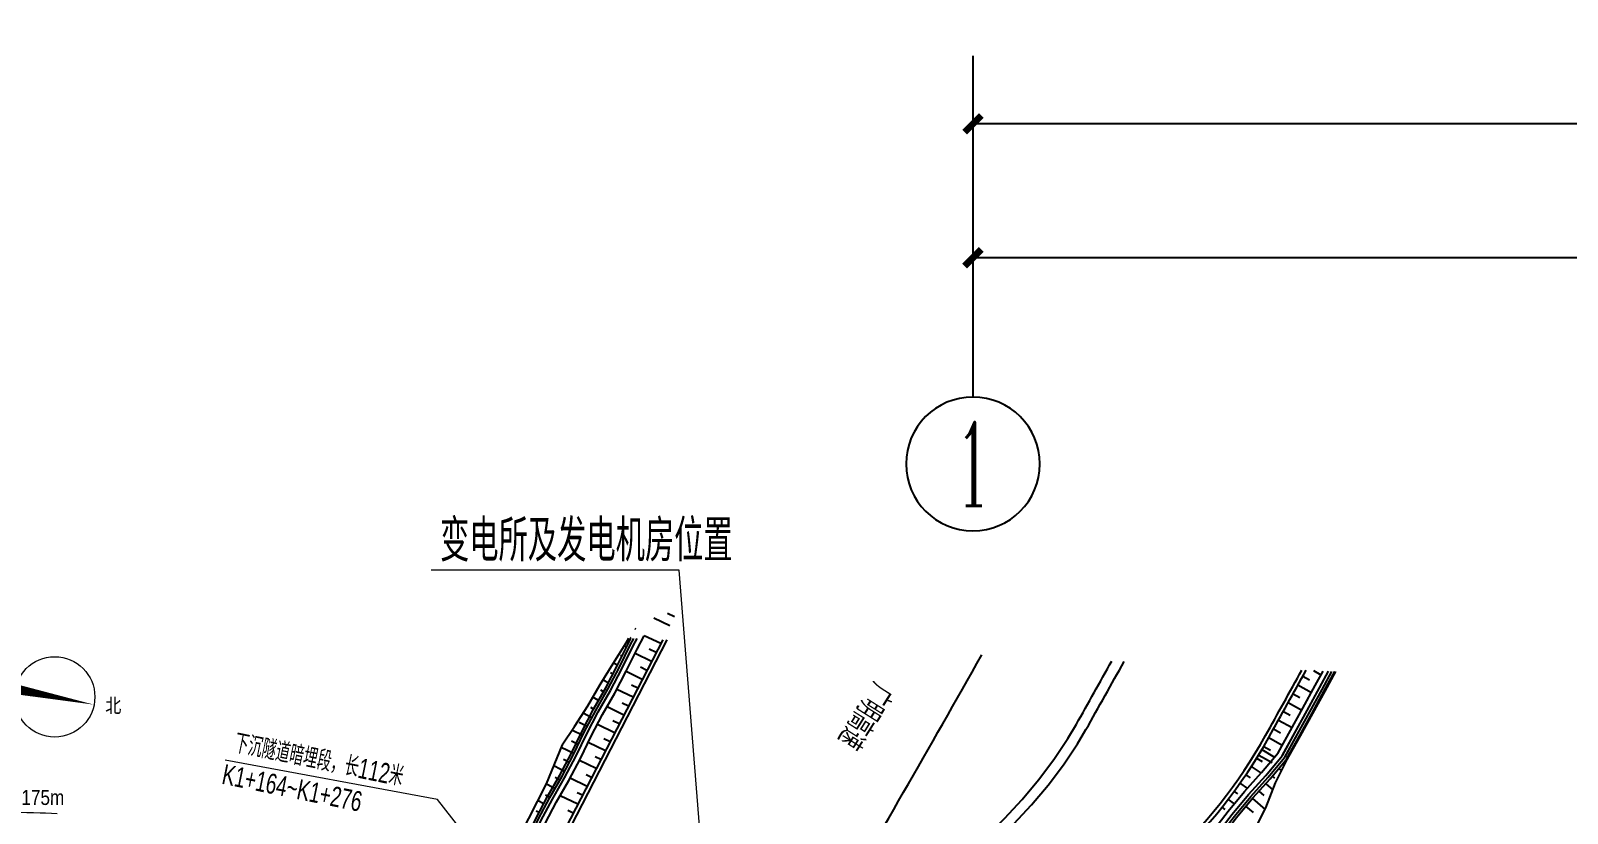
# Model space of a CAD drawing. Extents: x 141823 to 183823, y -39186 to 56515.
# Drawn here: x 146450 to 155635, y 755 to 5433 of the extents above; entities that cross this region are included whole.
import ezdxf
from ezdxf.enums import TextEntityAlignment as Align

# ---------------------------------------------------------------- set-up
doc = ezdxf.new("R2010")
doc.units = 0
doc.header["$LTSCALE"] = 1000
doc.header["$MEASUREMENT"] = 0
doc.linetypes.add('ACAD_ISO04W100', pattern=[30, 24, -3, 0, -3])
doc.linetypes.add('DASHED', pattern=[19.05, 12.7, -6.35])
for name, color, linetype in [('0-段落划分', 2, 'Continuous'), ('AXIS', 3, 'Continuous'), ('AXIS_TEXT', 7, 'Continuous')]:
    doc.layers.add(name, color=color, linetype=linetype)
for name, color, linetype, lineweight in [('DIM_LEAD', 3, 'Continuous', 15), ('DIM_SYMB', 3, 'Continuous', 15), ('PUB_TEXT', 7, 'Continuous', 15), ('标注', 4, 'Continuous', 15), ('隧道', 6, 'Continuous', 5)]:
    doc.layers.add(name, color=color, linetype=linetype, lineweight=lineweight)
doc.styles.add('_TCH_AXIS', font='COMPLEX', dxfattribs={"bigfont": 'GBCBIG'})
doc.styles.add('_TCH_DIM', font='hztxt_e.shx', dxfattribs={"width": 0.7, "bigfont": 'hztxt.shx'})
doc.styles.add('COMPLEX', font='COMPLEX')
doc.styles.add('DIM_FONT', font='hztxt_e.shx', dxfattribs={"width": 0.7, "bigfont": 'hztxt.shx'})
doc.styles.get("Standard").update_dxf_attribs({"font": 'hztxt_e.shx', "width": 0.7, "bigfont": 'hztxt.shx'})
doc.dimstyles.new('DIMN50', dxfattribs={"dimtxt": 250, "dimasz": 100, "dimexe": 150, "dimexo": 150, "dimgap": 150, "dimtad": 1, "dimdec": 0, "dimzin": 0, "dimdsep": 46, "dimtxsty": 'DIM_FONT', "dimblk": 'ARCHTICK', "dimcen": 0.09, "dimclrt": 7, "dimazin": 2, "dimtfac": 1, "dimtdec": 0, "dimtix": 1, "dimtmove": 2, "dimatfit": 3, "dimldrblk": 'ARCHTICK', "dimfxl": 0, "dimtolj": 1, "dimtzin": 0, "dimarcsym": 0})

# ---------------------------------------------------------------- blocks, each defined once
blk = doc.blocks.new('_ArchTick')
at = {"color": 0, "linetype": 'ByBlock', "const_width": 0.4}
blk.add_lwpolyline([(-0.5, -0.5), (0.5, 0.5)], dxfattribs=at)
blk = doc.blocks.new('*D66')
at = {"layer": 'AXIS', "color": 0, "lineweight": -2}
for p, q in [((152081.8, 5282.9), (152081.8, 4726.2)), ((162081.8, 5282.9), (162081.8, 4726.2)), ((162081.8, 4876.2), (152081.8, 4876.2))]:
    blk.add_line(p, q, dxfattribs=at)
at = {"layer": 'Defpoints', "color": 0}
for p in [(152081.8, 5432.9), (162081.8, 5432.9), (152081.8, 4876.2)]:
    blk.add_point(p, dxfattribs=at)
at = {"layer": 'AXIS', "color": 0, "lineweight": -2, "xscale": 100, "yscale": 100, "zscale": 100, "rotation": 180}
blk.add_blockref('_ArchTick', (152081.8, 4876.2), dxfattribs=at)
at = {"layer": 'AXIS', "color": 0, "lineweight": -2, "xscale": 100, "yscale": 100, "zscale": 100}
blk.add_blockref('_ArchTick', (162081.8, 4876.2), dxfattribs=at)
at = {"layer": 'AXIS', "color": 7, "insert": (157081.8, 5151.2), "char_height": 250, "attachment_point": 5, "style": 'DIM_FONT'}
blk.add_mtext('\\A1;10000', dxfattribs=at)
blk = doc.blocks.new('*D83')
at = {"layer": 'AXIS', "color": 0, "lineweight": -2}
for p, q in [((152081.8, 5132.9), (152081.8, 3926.2)), ((173981.8, 5132.9), (173981.8, 3926.2)), ((173981.8, 4076.2), (152081.8, 4076.2))]:
    blk.add_line(p, q, dxfattribs=at)
at = {"layer": 'Defpoints', "color": 0}
for p in [(152081.8, 5282.9), (173981.8, 5282.9), (152081.8, 4076.2)]:
    blk.add_point(p, dxfattribs=at)
at = {"layer": 'AXIS', "color": 0, "lineweight": -2, "xscale": 100, "yscale": 100, "zscale": 100, "rotation": 180}
blk.add_blockref('_ArchTick', (152081.8, 4076.2), dxfattribs=at)
at = {"layer": 'AXIS', "color": 0, "lineweight": -2, "xscale": 100, "yscale": 100, "zscale": 100}
blk.add_blockref('_ArchTick', (173981.8, 4076.2), dxfattribs=at)
at = {"layer": 'AXIS', "color": 7, "insert": (163031.8, 4351.2), "char_height": 250, "attachment_point": 5, "style": 'DIM_FONT'}
blk.add_mtext('\\A1;21900', dxfattribs=at)
blk = doc.blocks.new('_AXISO')
blk.add_circle((0, 0), 0.5)
at = {"layer": 'AXIS_TEXT', "style": 'COMPLEX', "width": 1.041667}
blk.add_attdef('A', text='', height=0.56, dxfattribs=at).set_placement((-0.25, -0.28), (0.25, -0.28), align=Align.FIT)
blk = doc.blocks.new('ac')
at = {"layer": '0-段落划分', "color": 2, "linetype": 'Continuous'}
for p, q in [((-9952821.14, 2543892.77), (-9952821.06, 2543892.95)), ((-9952822.61, 2543889.23), (-9952821.85, 2543890.78)), ((-9952819.6, 2543886.29), (-9952818.25, 2543889.03)), ((-9952819.34, 2543891.9), (-9952819.3, 2543891.99)), ((-9952817.55, 2543891.02), (-9952817.46, 2543891.19)), ((-9952815.75, 2543890.15), (-9952815.71, 2543890.23)), ((-9952813.95, 2543889.28), (-9952813.87, 2543889.43)), ((-9952821.39, 2543887.17), (-9952820.72, 2543888.54)), ((-9952817.8, 2543885.4), (-9952817.12, 2543886.78)), ((-9952816.01, 2543884.52), (-9952814.65, 2543887.28)), ((-9952812.15, 2543888.4), (-9952812.11, 2543888.47)), ((-9952810.36, 2543887.52), (-9952810.28, 2543887.66)), ((-9952808.56, 2543886.63), (-9952808.53, 2543886.71)), ((-9952814.21, 2543883.63), (-9952813.53, 2543885.02)), ((-9952812.42, 2543882.75), (-9952811.05, 2543885.52)), ((-9952810.63, 2543881.86), (-9952809.94, 2543883.25)), ((-9952808.84, 2543880.97), (-9952807.46, 2543883.74)), ((-9952806.77, 2543885.74), (-9952806.7, 2543885.89)), ((-9952804.98, 2543884.86), (-9952804.94, 2543884.93)), ((-9952804.61, 2543884.65), (-9952804.55, 2543884.76)), ((-9952802.8, 2543883.25), (-9952802.36, 2543883.83)), ((-9952807.05, 2543880.08), (-9952806.36, 2543881.46)), ((-9952806.4, 2543879.72), (-9952805.02, 2543882.3)), ((-9952805.26, 2543879.19), (-9952803.93, 2543881.86)), ((-9952804.64, 2543878.76), (-9952804.01, 2543879.9)), ((-9952801.21, 2543882.04), (-9952800.85, 2543882.51)), ((-9952799.64, 2543880.8), (-9952798.46, 2543882.25)), ((-9952798.09, 2543879.53), (-9952797.26, 2543880.56)), ((-9952796.54, 2543878.28), (-9952794.52, 2543880.92)), ((-9952802.91, 2543877.77), (-9952801.73, 2543879.79)), ((-9952801.19, 2543876.74), (-9952800.66, 2543877.62)), ((-9952799.49, 2543875.68), (-9952798.53, 2543877.19)), ((-9952794.95, 2543877.06), (-9952793.8, 2543878.57)), ((-9952797.82, 2543874.59), (-9952797.37, 2543875.26)), ((-9952796.16, 2543873.47), (-9952795.31, 2543874.7)), ((-9952794.53, 2543872.31), (-9952794.11, 2543872.89)), ((-9952827.29, 2543761.56), (-9952827.89, 2543760.14)), ((-9952825.47, 2543760.72), (-9952826.86, 2543757.45)), ((-9952821.83, 2543759.06), (-9952823.26, 2543755.71)), ((-9952820.01, 2543758.23), (-9952820.61, 2543756.83)), ((-9952818.19, 2543757.4), (-9952819.62, 2543754.05)), ((-9952816.37, 2543756.56), (-9952816.94, 2543755.24)), ((-9952814.55, 2543755.73), (-9952815.95, 2543752.45)), ((-9952812.73, 2543754.9), (-9952813.27, 2543753.63)), ((-9952824.45, 2543753.95), (-9952824.54, 2543753.75)), ((-9952822.64, 2543753.1), (-9952822.71, 2543752.95)), ((-9952820.81, 2543752.28), (-9952821.02, 2543751.82)), ((-9952818.98, 2543751.48), (-9952819.12, 2543751.16)), ((-9952810.91, 2543754.07), (-9952812.32, 2543750.76)), ((-9952809.09, 2543753.24), (-9952809.63, 2543751.98)), ((-9952807.27, 2543752.4), (-9952808.74, 2543748.97)), ((-9952805.45, 2543751.57), (-9952806, 2543750.29)), ((-9952817.15, 2543750.69), (-9952817.51, 2543749.84)), ((-9952815.33, 2543749.85), (-9952815.55, 2543749.37)), ((-9952813.52, 2543749), (-9952814.02, 2543747.93)), ((-9952803.63, 2543750.74), (-9952805.13, 2543747.22)), ((-9952801.81, 2543749.91), (-9952802.35, 2543748.66)), ((-9952799.99, 2543749.08), (-9952801.49, 2543745.58)), ((-9952798.18, 2543748.24), (-9952798.67, 2543747.08)), ((-9952811.72, 2543748.13), (-9952812.01, 2543747.57)), ((-9952809.94, 2543747.22), (-9952810.52, 2543746.07)), ((-9952808.16, 2543746.31), (-9952808.45, 2543745.73)), ((-9952806.43, 2543746.06), (-9952807.26, 2543744.28)), ((-9952804.62, 2543745.22), (-9952805.37, 2543743.59)), ((-9952796.36, 2543747.41), (-9952797.82, 2543743.99)), ((-9952794.54, 2543746.58), (-9952795.01, 2543745.47)), ((-9952792.72, 2543745.75), (-9952794.19, 2543742.29)), ((-9952802.79, 2543744.4), (-9952803.74, 2543742.2)), ((-9952800.95, 2543743.61), (-9952801.56, 2543742.2)), ((-9952799.12, 2543742.82), (-9952800.24, 2543740.21)), ((-9952790.9, 2543744.92), (-9952791.37, 2543743.81)), ((-9952789.08, 2543744.08), (-9952790.62, 2543740.47)), ((-9952787.26, 2543743.25), (-9952787.74, 2543742.12)), ((-9952797.3, 2543741.98), (-9952797.84, 2543740.82)), ((-9952795.49, 2543741.14), (-9952796.45, 2543739.08)), ((-9952793.69, 2543740.26), (-9952794.17, 2543739.34)), ((-9952791.92, 2543739.34), (-9952792.82, 2543737.58)), ((-9952790.14, 2543738.43), (-9952790.57, 2543737.59)), ((-9952788.87, 2543737.29), (-9952789.44, 2543736.05)), ((-9952787.05, 2543736.45), (-9952787.34, 2543735.84))]:
    blk.add_line(p, q, dxfattribs=at)
at = {"layer": '0-段落划分', "color": 2}
for p, q in [((-9952822.61, 2543760.24), (-9952735.39, 2543720.36)), ((-9952822.61, 2543759.42), (-9952735.75, 2543719.7))]:
    blk.add_line(p, q, dxfattribs=at)
at = {"layer": '0-段落划分', "color": 2, "linetype": 'Continuous', "flags": 128}
for points in [[(-9952785.84, 2543876.19), (-9952790.14, 2543878.94), (-9952794.86, 2543881.07), (-9952799.91, 2543882.73), (-9952804.14, 2543884.62, -0.009833), (-9952804.16, 2543884.63), (-9952809.47, 2543887.27), (-9952814.05, 2543889.52), (-9952818.63, 2543891.76), (-9952822.61, 2543893.71)], [(-9952788.47, 2543872.37), (-9952792.64, 2543875.3), (-9952796.7, 2543878.4), (-9952800.67, 2543881.63), (-9952804.77, 2543884.74, 0.047339), (-9952804.87, 2543884.8), (-9952809.55, 2543887.12), (-9952814.13, 2543889.36), (-9952818.71, 2543891.59), (-9952822.61, 2543893.49)], [(-9952788.75, 2543871.96), (-9952792.92, 2543874.89), (-9952796.98, 2543877.99), (-9952800.95, 2543881.21), (-9952805.03, 2543884.31, 0.047341), (-9952805.13, 2543884.37), (-9952809.77, 2543886.67), (-9952814.35, 2543888.92), (-9952818.93, 2543891.14), (-9952822.61, 2543892.93)], [(-9952789.09, 2543871.46), (-9952793.26, 2543874.39), (-9952797.32, 2543877.49), (-9952801.29, 2543880.72), (-9952805.35, 2543883.8, 0.047344), (-9952805.44, 2543883.86), (-9952810.04, 2543886.13), (-9952814.61, 2543888.38), (-9952819.2, 2543890.6), (-9952822.61, 2543892.26)]]:
    blk.add_lwpolyline(points, format="xyb", dxfattribs=at)
for points in [[(-9952805.2, 2543884.41), (-9952809.77, 2543886.67), (-9952814.35, 2543888.92), (-9952818.93, 2543891.14), (-9952822.61, 2543892.93)], [(-9952805.47, 2543883.87), (-9952810.04, 2543886.13), (-9952814.61, 2543888.38), (-9952819.2, 2543890.6), (-9952822.61, 2543892.26)], [(-9952805.91, 2543882.98), (-9952810.48, 2543885.24), (-9952815.05, 2543887.48), (-9952819.64, 2543889.71), (-9952822.61, 2543891.15)], [(-9952789.66, 2543870.64), (-9952793.83, 2543873.57), (-9952797.88, 2543876.67), (-9952801.85, 2543879.89), (-9952805.91, 2543882.98), (-9952805.91, 2543882.98)], [(-9952807.19, 2543748.17), (-9952811.56, 2543750.4), (-9952816.01, 2543752.48), (-9952820.52, 2543754.44), (-9952823.26, 2543755.71)], [(-9952807.65, 2543747.29), (-9952812.02, 2543749.51), (-9952816.47, 2543751.59), (-9952820.98, 2543753.55), (-9952822.61, 2543754.3)], [(-9952807.65, 2543747.29), (-9952812.02, 2543749.51), (-9952816.47, 2543751.59), (-9952820.98, 2543753.55), (-9952822.61, 2543754.3)], [(-9952808.16, 2543746.31), (-9952812.52, 2543748.54), (-9952816.97, 2543750.61), (-9952821.48, 2543752.57), (-9952822.64, 2543753.1)], [(-9952807.93, 2543746.75), (-9952812.29, 2543748.98), (-9952816.74, 2543751.06), (-9952821.25, 2543753.01), (-9952822.61, 2543753.64)], [(-9952807.93, 2543746.75), (-9952812.29, 2543748.98), (-9952816.74, 2543751.06), (-9952821.25, 2543753.01), (-9952822.61, 2543753.64)], [(-9952808.76, 2543745.15), (-9952813.1, 2543747.43), (-9952817.4, 2543749.78), (-9952821.68, 2543752.19), (-9952822.61, 2543752.69)], [(-9952789.39, 2543739.84), (-9952793.75, 2543742.09), (-9952798.2, 2543744.17), (-9952802.73, 2543746.11), (-9952807.19, 2543748.17), (-9952807.19, 2543748.17)], [(-9952800.79, 2543740.37), (-9952804.52, 2543742.69), (-9952808.76, 2543745.15), (-9952808.76, 2543745.15)], [(-9952790.37, 2543737.98), (-9952794.73, 2543740.23), (-9952799.18, 2543742.31), (-9952803.7, 2543744.25), (-9952808.16, 2543746.31), (-9952808.16, 2543746.31)], [(-9952790.14, 2543738.43), (-9952794.5, 2543740.68), (-9952798.95, 2543742.75), (-9952803.47, 2543744.69), (-9952807.93, 2543746.75), (-9952807.93, 2543746.75)], [(-9952790.14, 2543738.43), (-9952794.5, 2543740.68), (-9952798.95, 2543742.75), (-9952803.47, 2543744.69), (-9952807.93, 2543746.75), (-9952807.93, 2543746.75)], [(-9952789.86, 2543738.96), (-9952794.22, 2543741.21), (-9952798.67, 2543743.28), (-9952803.19, 2543745.22), (-9952807.65, 2543747.29), (-9952807.65, 2543747.29)], [(-9952789.86, 2543738.96), (-9952794.22, 2543741.21), (-9952798.67, 2543743.28), (-9952803.19, 2543745.22), (-9952807.65, 2543747.29), (-9952807.65, 2543747.29)], [(-9952800.79, 2543740.37), (-9952792.82, 2543737.58), (-9952785.76, 2543734.38), (-9952774.93, 2543729.46), (-9952760.68, 2543722.82), (-9952760, 2543722.53)], [(-9952771.59, 2543731.5), (-9952775.94, 2543733.77), (-9952780.39, 2543735.85), (-9952784.93, 2543737.78), (-9952789.39, 2543739.84), (-9952789.39, 2543739.84)], [(-9952772.58, 2543729.65), (-9952776.93, 2543731.92), (-9952781.38, 2543734), (-9952785.91, 2543735.92), (-9952790.37, 2543737.98), (-9952790.37, 2543737.98)], [(-9952772.34, 2543730.09), (-9952776.69, 2543732.36), (-9952781.15, 2543734.44), (-9952785.68, 2543736.36), (-9952790.14, 2543738.43), (-9952790.14, 2543738.43)], [(-9952772.34, 2543730.09), (-9952776.69, 2543732.36), (-9952781.15, 2543734.44), (-9952785.68, 2543736.36), (-9952790.14, 2543738.43), (-9952790.14, 2543738.43)], [(-9952772.06, 2543730.62), (-9952776.41, 2543732.89), (-9952780.86, 2543734.97), (-9952785.4, 2543736.89), (-9952789.86, 2543738.96), (-9952789.86, 2543738.96)], [(-9952772.06, 2543730.62), (-9952776.41, 2543732.89), (-9952780.86, 2543734.97), (-9952785.4, 2543736.89), (-9952789.86, 2543738.96), (-9952789.86, 2543738.96)]]:
    blk.add_lwpolyline(points, dxfattribs=at)
at = {"layer": '0-段落划分', "color": 2, "linetype": 'DASHED', "lineweight": -3, "ltscale": 0.1, "flags": 128}
for points in [[(-9952715.4, 2543756.55), (-9952719.69, 2543759.11), (-9952723.83, 2543761.92), (-9952727.84, 2543764.98), (-9952731.74, 2543768.26), (-9952735.53, 2543771.74), (-9952739.23, 2543775.39), (-9952742.86, 2543779.18), (-9952746.43, 2543783.1), (-9952749.95, 2543787.12), (-9952753.44, 2543791.22), (-9952756.9, 2543795.37), (-9952760.36, 2543799.55), (-9952763.83, 2543803.73), (-9952767.31, 2543807.89), (-9952770.82, 2543812.01), (-9952774.37, 2543816.06), (-9952777.98, 2543820.01), (-9952781.66, 2543823.85), (-9952785.42, 2543827.54), (-9952789.27, 2543831.06), (-9952793.22, 2543834.4), (-9952797.29, 2543837.51), (-9952801.48, 2543840.38), (-9952805.81, 2543842.98), (-9952808.71, 2543844.52)], [(-9952716.3, 2543754.94), (-9952720.58, 2543757.48), (-9952724.73, 2543760.3), (-9952728.74, 2543763.35), (-9952732.64, 2543766.62), (-9952736.43, 2543770.08), (-9952740.14, 2543773.71), (-9952743.77, 2543777.49), (-9952747.35, 2543781.4), (-9952750.87, 2543785.4), (-9952754.37, 2543789.48), (-9952757.84, 2543793.61), (-9952761.3, 2543797.76), (-9952764.77, 2543801.93), (-9952768.26, 2543806.07), (-9952771.78, 2543810.17), (-9952775.34, 2543814.19), (-9952778.96, 2543818.13), (-9952782.64, 2543821.95), (-9952786.4, 2543825.62), (-9952790.26, 2543829.14), (-9952794.21, 2543832.45), (-9952798.28, 2543835.56), (-9952802.47, 2543838.42), (-9952806.8, 2543841.02), (-9952809.7, 2543842.55)]]:
    blk.add_lwpolyline(points, dxfattribs=at)
at = {"layer": '0-段落划分', "color": 2}
for centre, radius, start, end in [((-9954257.81, 2540962.97), 3257.95, 63.59377, 63.86281), ((-9954257.81, 2540962.97), 3257.2, 63.59377, 63.85633), ((-9952853.7, 2543790.76), 100, 44.9398, 63.5938), ((-9952853.7, 2543790.76), 100.75, 44.9398, 63.5938)]:
    blk.add_arc(centre, radius, start, end, dxfattribs=at)
at = {"layer": '0-段落划分', "color": 2, "linetype": 'DASHED', "lineweight": -3, "ltscale": 0.1}
for radius, end in [(3225.4, 63.57873), (3223.2, 63.5593)]:
    blk.add_arc((-9954257.81, 2540962.97), radius, 63.30267, end, dxfattribs=at)
at = {"layer": '0-段落划分', "color": 3, "linetype": 'ACAD_ISO04W100'}
blk.add_arc((-9954257.81, 2540962.97), 3200, 61.09589, 63.35254, dxfattribs=at)
at = {"layer": '标注', "linetype": 'ByBlock', "flags": 128}
blk.add_lwpolyline([(-9952781.28, 2543616.24, -0.018103), (-9952782.31, 2543637.12), (-9952782.33, 2543638.23), (-9952782.33, 2543639.39), (-9952782.34, 2543640.53)], format="xyb", dxfattribs=at)
at = {"layer": '隧道', "color": 7}
for p, q in [((-9952730.52, 2543765.89), (-9952788.73, 2543716.13)), ((-9952788.73, 2543716.13), (-9952794.51, 2543673.46))]:
    blk.add_line(p, q, dxfattribs=at)
at = {"layer": '0-段落划分', "color": 5, "ltscale": 1000, "width": 0.7}
blk.add_text('广明高速', height=5, rotation=330.4953, dxfattribs=at).set_placement((-9952803.24, 2543797.02), align=Align.MIDDLE_RIGHT)
at = {"layer": '标注', "color": 7, "width": 0.85}
blk.add_text('敞口段,175m', height=3, rotation=92.5495, dxfattribs=at).set_placement((-9952783.33, 2543624.75))
at = {"layer": '隧道', "color": 7, "width": 0.7}
for s, p in [('下沉隧道暗埋段，长112米', (-9952792.91, 2543709.08)), ('K1+164~K1+276', (-9952787.5, 2543701.03))]:
    blk.add_text(s, height=4, rotation=81.208, dxfattribs=at).set_placement(p, align=Align.MIDDLE_RIGHT)
blk = doc.blocks.new('zx')
at = {"layer": 'DIM_SYMB'}
blk.add_lwpolyline([(184672.4, -23518.9, 60, 0, 0), (185143.3, -23611.8, 0, 0, 0)], format="xyseb", dxfattribs=at)
blk.add_circle((184907.8, -23565.4), 240, dxfattribs=at)
at = {"layer": '标注', "linetype": 'ByBlock', "xscale": 29.99999999999998, "yscale": 29.99999999999998, "zscale": 29.99999999999998, "rotation": 267.2929497497675}
blk.add_blockref('ac', (-90141045.2, -294670498.8), dxfattribs=at)
at = {"layer": 'PUB_TEXT', "style": '_TCH_DIM'}
blk.add_text('北', height=96.5, dxfattribs=at).set_placement((185209.6, -23669.2))

msp = doc.modelspace()

# ---------------------------------------------------------------- linework, layer by layer
at = {"layer": 'AXIS'}
msp.add_line((152081.8, 5282.9), (152081.8, 3243.3), dxfattribs=at)
at = {"layer": 'DIM_LEAD'}
for p, q in [((150325.1, 2207.6), (148843.6, 2207.6)), ((150633, -1630.4), (150325.1, 2207.6)), ((150633, -1630.4), (150325.1, 2207.6))]:
    msp.add_line(p, q, dxfattribs=at)

# ---------------------------------------------------------------- block references
msp.add_blockref('zx', (-38315, 25015.9))
at = {"layer": 'AXIS'}
ref = msp.add_blockref('_AXISO', (152081.8, 2843.3), dxfattribs=dict(at, xscale=-800, yscale=800, zscale=800))
ref.add_attrib('A', '1', dxfattribs={"layer": 'AXIS_TEXT', "height": 499.7, "style": '_TCH_AXIS'}).set_placement((151974.8, 2593.5), (152188.9, 2593.5), align=Align.FIT)

# ---------------------------------------------------------------- texts
at = {"layer": 'PUB_TEXT', "style": '_TCH_DIM', "width": 0.7}
msp.add_text('变电所及发电机房位置', height=250, dxfattribs=at).set_placement((148896.1, 2260.1))

# ---------------------------------------------------------------- dimensions: what is measured, and where the dimension line sits
at = {"layer": 'AXIS'}
for p1, p2, distance, picture, middle in [((162081.8, 5432.9), (152081.8, 5432.9), 556.7, '*D66', (157081.8, 5151.2)), ((173981.8, 5282.9), (152081.8, 5282.9), 1206.7, '*D83', (163031.8, 4351.2))]:
    dim = msp.add_aligned_dim(p1=p1, p2=p2, distance=distance, dimstyle='DIMN50', dxfattribs=at)
    dim.commit()
    dim.dimension.update_dxf_attribs({"geometry": picture, "text_midpoint": middle})

doc.saveas('drawing.dxf')
